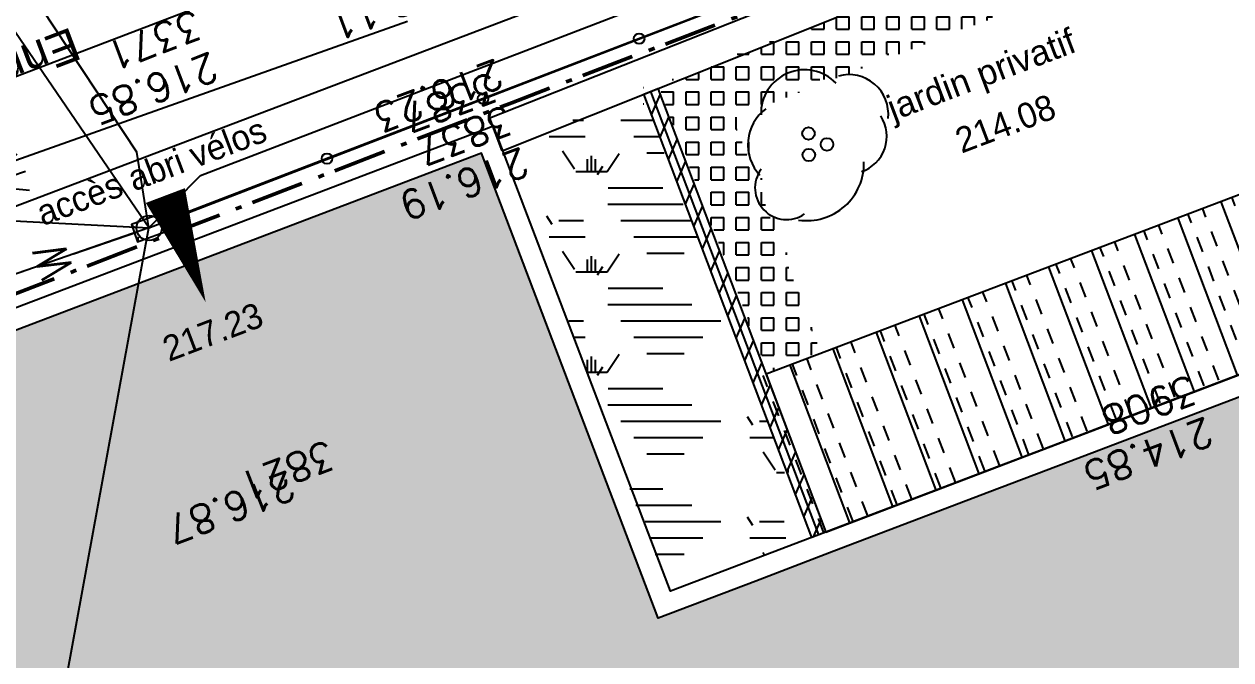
# Model space of a CAD drawing. Header units: centimetres. Extents: x 212517 to 243222, y -357108 to -330212.
# Drawn here: x 219098 to 220542, y -347175 to -346415 of the extents above; entities that cross this region are included whole.
import ezdxf
from ezdxf.enums import TextEntityAlignment as Align
from ezdxf.lldxf.tags import DXFTag

# ---------------------------------------------------------------- set-up
doc = ezdxf.new("R2010")
doc.units = ezdxf.units.CM
doc.linetypes.add('Style de ligne -15', pattern=[2.0832800000000002, 1.25, -0.41656, 0.1388600000000001, -0.2778600000000001])
doc.layers.get('0').update_dxf_attribs({"color": 252})
for name, color, linetype in [('0-EDL-Limite de propriété', 252, 'Continuous'), ('AEP_SSL', 252, 'Continuous'), ('CAB_SSL', 252, 'Continuous'), ('EDF_SSL', 252, 'Texte-Electricite'), ('Fond topo - CLO_LEG', 252, 'Continuous'), ('Fond topo - CLO_MUR', 252, 'Continuous'), ('Fond topo - EDF', 252, 'Continuous'), ('Fond topo - VOI_TXT', 252, 'Continuous'), ('Fond topo - Z_500', 252, 'Continuous'), ('GAZ_SSL', 252, 'Texte-GAZ'), ('prlm-VRD', 2, 'Continuous'), ('SA - arbuste', 252, 'Continuous'), ('SA - bât A-B', 252, 'Continuous'), ('SA - CAB-réso', 252, 'Continuous'), ('SA - clôture', 252, 'DIVISE2'), ('SA - couvre sol', 252, 'Continuous'), ('SA - haie séparative', 252, 'Continuous'), ('SA - limite revêtement', 252, 'Continuous'), ('SA - muret béton', 252, 'Continuous'), ('SA - platelage bois', 252, 'Continuous'), ('SA - pouzzolane', 252, 'Continuous')]:
    doc.layers.add(name, color=color, linetype=linetype)
for name, color, linetype, plot in [('Fond topo - N', 252, 'Continuous', False), ('Fond topo - NCACHE', 252, 'Continuous', False), ('Fond topo - ZCACHE', 252, 'Continuous', False)]:
    doc.layers.add(name, color=color, linetype=linetype, plot=plot)
doc.layers.add('Fond topo - P', color=252, linetype='Continuous', lineweight=50)
doc.styles.add('2000_ARIAL', font='arial.ttf', dxfattribs={"height": 0.400000006})
doc.styles.add('Arial', font='arial.ttf')
doc.styles.add('Lignes', font='arial.ttf', dxfattribs={"height": 0.35})
doc.styles.add('SIMPLEX', font='simplex_.ttf', dxfattribs={"height": 1.25})
tags = doc.linetypes.add('DIVISE2', pattern=[15.874999761581421, 6.349999904632568, -3.174999952316284, 0, -3.174999952316284, 0, -3.174999952316284]).pattern_tags.tags
tags[14:15] = [DXFTag(74, 4), DXFTag(75, 0), DXFTag(340, '0'), DXFTag(46, 0.0), DXFTag(50, 0.0), DXFTag(44, 0.0), DXFTag(45, 0.0)]
tags[12:13] = [DXFTag(74, 4), DXFTag(75, 0), DXFTag(340, '0'), DXFTag(46, 0.0), DXFTag(50, 0.0), DXFTag(44, 0.0), DXFTag(45, 0.0)]
tags[10:11] = [DXFTag(74, 4), DXFTag(75, 0), DXFTag(340, '0'), DXFTag(46, 0.0), DXFTag(50, 0.0), DXFTag(44, 0.0), DXFTag(45, 0.0)]
tags[8:9] = [DXFTag(74, 4), DXFTag(75, 0), DXFTag(340, '0'), DXFTag(46, 0.0), DXFTag(50, 0.0), DXFTag(44, 0.0), DXFTag(45, 0.0)]
tags[6:7] = [DXFTag(74, 4), DXFTag(75, 0), DXFTag(340, '0'), DXFTag(46, 0.0), DXFTag(50, 0.0), DXFTag(44, 0.0), DXFTag(45, 0.0)]
tags[4:5] = [DXFTag(74, 4), DXFTag(75, 0), DXFTag(340, '0'), DXFTag(46, 0.0), DXFTag(50, 0.0), DXFTag(44, 0.0), DXFTag(45, 0.0)]
tags = doc.linetypes.add('L8', pattern=[0.22500000894069674, 0.1500000059604645, -0.07500000298023224]).pattern_tags.tags
tags[6:7] = [DXFTag(74, 4), DXFTag(75, 0), DXFTag(340, '0'), DXFTag(46, 0.0), DXFTag(50, 0.0), DXFTag(44, 0.0), DXFTag(45, 0.0)]
tags[4:5] = [DXFTag(74, 4), DXFTag(75, 0), DXFTag(340, '0'), DXFTag(46, 0.0), DXFTag(50, 0.0), DXFTag(44, 0.0), DXFTag(45, 0.0)]
tags = doc.linetypes.add('Texte-BT', pattern='A,5,-0.25,["BT",Lignes,S=1,R=0,X=0,Y=-0.18],-1.25', length=6.5).pattern_tags.tags
tags[15:16] = [DXFTag(74, 4), DXFTag(75, 0), DXFTag(340, '0'), DXFTag(46, 0.0), DXFTag(50, 0.0), DXFTag(44, 0.0), DXFTag(45, 0.0)]
tags[4:5] = [DXFTag(74, 4), DXFTag(75, 0), DXFTag(340, '0'), DXFTag(46, 0.0), DXFTag(50, 0.0), DXFTag(44, 0.0), DXFTag(45, 0.0)]
tags = doc.linetypes.add('Texte-Electricite', pattern='A,5,-0.25,["ELEC",Lignes,S=1,R=0,X=0,Y=-0.18],-1.25', length=6.5).pattern_tags.tags
tags[15:16] = [DXFTag(74, 4), DXFTag(75, 0), DXFTag(340, '0'), DXFTag(46, 0.0), DXFTag(50, 0.0), DXFTag(44, 0.0), DXFTag(45, 0.0)]
tags[4:5] = [DXFTag(74, 4), DXFTag(75, 0), DXFTag(340, '0'), DXFTag(46, 0.0), DXFTag(50, 0.0), DXFTag(44, 0.0), DXFTag(45, 0.0)]
tags = doc.linetypes.add('Texte-GAZ', pattern='A,5,-0.25,["GAZ",Lignes,S=1,R=0,X=0,Y=-0.18],-1.25', length=6.5).pattern_tags.tags
tags[15:16] = [DXFTag(74, 4), DXFTag(75, 0), DXFTag(340, '0'), DXFTag(46, 0.0), DXFTag(50, 0.0), DXFTag(44, 0.0), DXFTag(45, 0.0)]
tags[4:5] = [DXFTag(74, 4), DXFTag(75, 0), DXFTag(340, '0'), DXFTag(46, 0.0), DXFTag(50, 0.0), DXFTag(44, 0.0), DXFTag(45, 0.0)]
tags = doc.linetypes.add('Texte-HT', pattern='A,5,-0.25,["HT",Lignes,S=1,R=0,X=0,Y=-0.18],-1.25', length=6.5).pattern_tags.tags
tags[15:16] = [DXFTag(74, 4), DXFTag(75, 0), DXFTag(340, '0'), DXFTag(46, 0.0), DXFTag(50, 0.0), DXFTag(44, 0.0), DXFTag(45, 0.0)]
tags[4:5] = [DXFTag(74, 4), DXFTag(75, 0), DXFTag(340, '0'), DXFTag(46, 0.0), DXFTag(50, 0.0), DXFTag(44, 0.0), DXFTag(45, 0.0)]

# ---------------------------------------------------------------- blocks, each defined once
blk = doc.blocks.new('Groupe-93-1')
at = {"linetype": 'Style de ligne -15', "lineweight": 50, "ltscale": 50.8, "flags": 128}
blk.add_lwpolyline([(4010.377704961063, -47960.29143869193), (3755.414382130862, -44721.11884032996), (3755.414382130862, -44721.11884032996), (3756.773282105685, -44329.8018404177), (3880.931782061816, -43949.69744035514), (4137.430382163288, -43638.17594043525), (4471.636282140971, -43429.8099404505), (5106.567282135249, -43185.50304033072), (8279.371082122088, -41974.78904029639), (10046.22478211618, -41302.20724031241), (11818.78798213697, -40629.65554029257), (12515.6316242764, -40375.71221544059), (12470.15578206277, -38996.33853999885), (12380.37218211389, -38397.83494045051), (12782.36019976831, -38155.13044368537), (12782.36019976831, -38155.13044368537), (13203.15428753591, -37842.1723362139), (13013.29358206487, -37595.42764035972), (14081.43508215642, -36782.12464029105), (14501.13751466966, -36460.24630443366), (14495.16808214879, -36452.5175403765), (14834.32158213353, -36191.17934028419), (14839.99478233552, -36198.52456561835), (16130.40128212667, -35209.80024024756), (16136.50761571622, -35217.71937476905), (16472.44228208757, -34959.21094037803), (16671.78109403348, -34801.06746370108), (17355.87005024648, -34273.57605973991), (18231.377594311, -34360.18562337668), (19438.43093314862, -35798.34990131171), (19890.16948211885, -36316.51764032157), (20056.14294272161, -36374.42675067695), (20713.36528325772, -37417.69704200538), (20981.1790333817, -37823.86228057654), (21144.10848065114, -38091.41473781379), (21380.93455877995, -38501.10641652854), (21515.93978133893, -38776.86723872931), (21676.35969768262, -39172.45101110252), (21888.30210343099, -39776.94537421973), (22130.35028215146, -40561.43324023993), (22375.4996798346, -41423.39243203909), (22608.21988213754, -42207.67824041159)], dxfattribs=at)
blk = doc.blocks.new('CLOLEG')
at = {"ltscale": 2}
blk.add_circle((0, 0), 0.0625, dxfattribs=at)
blk = doc.blocks.new('EDF11')
at = {"ltscale": 2}
for p, q in [((-0.5, 0.5), (-0.426635, 0.255449)), ((0.4266350000000001, 0.255449), (0.5, 0.5))]:
    blk.add_line(p, q, dxfattribs=at)
at = {"ltscale": 2, "flags": 128}
blk.add_lwpolyline([(-0.5, -0.5), (0.5, -0.5), (0.5, 0.5), (-0.5, 0.5)], close=True, dxfattribs=at)
for points in [[(-0.426635, -0.255449), (-0.5, -0.5)], [(0.5, -0.5), (0.4266350000000001, -0.255449)]]:
    blk.add_lwpolyline(points, dxfattribs=at)
blk = doc.blocks.new('EDF02')
at = {"ltscale": 2}
for p, q in [((0.875, 2.75), (0.875, 2.95)), ((-0.875, 2.25), (0.875, 2.75)), ((0, 1.535431), (0, 2.5)), ((-0.875, 2.25), (-0.875, 2.05)), ((0.978086, 1.392164), (0.895804, 1.204402)), ((1.125, 1.349688), (1.125, 1.178214)), ((1.271914, 1.392164), (1.354196, 1.204402)), ((0, 0.15), (0, 0.9586370000000001))]:
    blk.add_line(p, q, dxfattribs=at)
for centre, radius in [((1.125, 1.625), 0.2), ((0, 0), 0.15)]:
    blk.add_circle(centre, radius, dxfattribs=at)
blk.add_arc((0.557686, 1.79611), 0.574625, 2.870977029506814, 166.0535219962534, dxfattribs=at)
at = {"style": 'SIMPLEX'}
blk.add_text('W', height=0.4, dxfattribs=at).set_placement((0, 1.217323), align=Align.MIDDLE_CENTER)
blk = doc.blocks.new('PTOPO')
at = {"layer": 'Fond topo - NCACHE', "style": 'SIMPLEX'}
blk.add_attdef('MAT', text='', height=0.34, dxfattribs=at).set_placement((0.09999999986030161, -0.09999999962747097), align=Align.TOP_LEFT)
at = {"layer": 'Fond topo - ZCACHE', "style": 'SIMPLEX'}
blk.add_attdef('ALT', (0.09999999986030161, 0.09999999962747097), '', height=0.34, dxfattribs=at)
blk = doc.blocks.new('A$C1F970F0F')
at = {"layer": 'SA - bât A-B'}
h = blk.add_hatch(dxfattribs=at)
h.set_pattern_fill('_USER', color=256, scale=25, angle=-143.4936667190104, style=0, pattern_type=0)
h.set_pattern_definition([(216.5063332809896, (-277130161.1279894, -473864756.7787022), (14.87279096815364, -20.09477765036497), [])])
h.paths.add_polyline_path([(-8108.568252776558, 5137.591420702947), (-8090.75744454912, 5141.074128722927), (-7992.127301116378, 4582.528256627339), (-8009.852544643516, 4579.395247864797)])
at = {"layer": 'SA - couvre sol'}
h = blk.add_hatch(dxfattribs=at)
h.set_pattern_fill('PELOUSE6', color=256, scale=20.0000003, angle=-10.72360141139323, style=0, pattern_type=2)
h.set_pattern_definition([(349.2763985886067, (-277130161.1279894, -473864756.7787022), (22.32856350872324, 117.9043497231417), [37.5000005625, -202.5000030375]), (79.27639858860677, (-277130147.3110734, -473864759.3953308), (-235.8086994462835, 44.65712701744649), [15.000000225, -105.000001575]), (79.27639858860677, (-277130138.0997961, -473864761.1397498), (-235.8086994462835, 44.65712701744649), [15.000000225, -105.000001575]), (79.27639858860677, (-277130142.7054347, -473864760.2675403), (-235.8086994462835, 44.65712701744649), [18.75000028125, -101.25000151875]), (112.9664661186067, (-277130151.916716, -473864758.5231205), (-191.1515722884832, 280.4658259369293), [12.00000018, -420.7461593111922]), (45.58633105860677, (-277130133.4941673, -473864762.0119574), (22.32856353476547, 117.9043498154048), [12.00000018, -420.7461593111923]), (45.58633105860677, (-277130124.2828801, -473864763.7563783), (22.32856353476547, 117.9043498154048), [26.00000039, -406.6661590999923]), (112.9664661186067, (-277130161.1279894, -473864756.7787022), (-191.1515722884832, 280.4658259369293), [26.00000039, -406.6661590999922]), (349.2763985886067, (-277130073.3609553, -473864750.4999832), (22.32856350872324, 117.9043497231417), [44.42455106636825, -195.5754525336318]), (349.2763985886067, (-277130085.1249766, -473864728.4255323), (22.32856350872324, 117.9043497231417), [82.81008944215131, -56.09585564143782, 43.07431864611476, -58.01973967029608]), (349.2763985886067, (-277130096.7337571, -473864706.3804808), (22.32856350872324, 117.9043497231417), [119.4799495921992, -46.28746189431191, 29.47870124218051, -44.75389087130835]), (349.2763985886067, (-277130108.4191755, -473864684.3209158), (22.32856350872324, 117.9043497231417), [100.4611429069171, -139.5388606930829]), (349.2763985886067, (-277130104.5097786, -473864665.2146754), (22.32856350872324, 117.9043497231417), [65.56973938354608, -174.4302642164539])])
h.paths.add_polyline_path([(-8187.889763293932, 4547.641702687437), (-8286.812640686418, 5102.737686282786), (-8108.568252776558, 5137.591420702947), (-8009.852544643516, 4579.395247864797)])
at = {"layer": 'SA - haie séparative'}
h = blk.add_hatch(dxfattribs=at)
h.set_pattern_fill('PAVES_EVERGREEN1', color=256, scale=30.0000012, angle=-10.72360141139323, style=0, pattern_type=2)
h.set_pattern_definition([(349.2763985886067, (-277130152.3634321, -473864750.8052154), (32.26715867605478, 9.155903067109474), [15.0000006, -15.0000006]), (79.27639858860677, (-277130152.3634321, -473864750.8052154), (-9.155903067109474, 32.26715867605478), [15.0000006, -15.0000006])])
h.paths.add_polyline_path([(-7308.432468320098, 4908.413128929415), (-7239.501119330411, 4920.597919561831), (-7304.706257678692, 5289.30579154568), (-8090.75744454912, 5141.074128722927), (-8027.172476047122, 4781.363584606107), (-7958.251762411837, 4793.546495188083), (-8011.203464050635, 5093.413790771828), (-7361.587045478072, 5208.125515903556)])
at = {"layer": 'SA - platelage bois'}
h = blk.add_hatch(dxfattribs=at)
h.set_pattern_fill('PASSERELLE', color=256, scale=150, angle=-79.57359988551433, style=0, pattern_type=2)
h.set_pattern_definition([(280.4264001144857, (-277130161.1279894, -473864756.7787022), (55.32121061969438, 10.17969329456503), []), (280.4264001144857, (-277130142.6875859, -473864753.3854711), (55.32121061969438, 10.17969329456503), [18.75, -18.75]), (280.4264001144857, (-277130124.2471823, -473864749.99224), (55.32121061969438, 10.17969329456503), [18.75, -18.75])])
h.paths.add_polyline_path([(-8027.236400267568, 4781.352284867793), (-7992.127311423207, 4582.528254882515), (-7204.535837173673, 4722.883827811164), (-7239.501119330411, 4920.597919561831)])
at = {"layer": 'SA - pouzzolane'}
h = blk.add_hatch(dxfattribs=at)
h.set_pattern_fill('GRANULATS3', color=256, scale=99.99999999999999, angle=-10.72360141139323, style=0, pattern_type=2)
h.set_pattern_definition([(349.2763985886067, (1566334396.510018, -579968905.3710737), (116.8607592736427, 79.6464873173181), [4.999999999999999, -4.999999999999999, 9.999999999999998, -79.99999999999999]), (349.2763985886067, (1566334358.138925, -579968893.0155385), (116.8607592736427, 79.6464873173181), [25, -74.99999999999999]), (349.2763985886067, (1566334354.156601, -579968887.1725004), (116.8607592736427, 79.6464873173181), [25, -74.99999999999999]), (349.2763985886067, (1566334403.022516, -579968870.9823055), (116.8607592736427, 79.6464873173181), [4.999999999999999, -94.99999999999999]), (349.2763985886067, (1566334355.756418, -579968851.8533757), (116.8607592736427, 79.6464873173181), [15, -84.99999999999999]), (349.2763985886067, (1566334356.686774, -579968846.9406939), (116.8607592736427, 79.6464873173181), [15, -84.99999999999999]), (349.2763985886067, (1566334416.569305, -579968853.1922948), (116.8607592736427, 79.6464873173181), [30, -69.99999999999999]), (349.2763985886067, (1566334412.58698, -579968847.3492565), (116.8607592736427, 79.6464873173181), [30, -69.99999999999999]), (349.2763985886067, (1566334389.884288, -579968832.8721105), (116.8607592736427, 79.6464873173181), [9.999999999999998, -89.99999999999999]), (349.2763985886067, (1566334395.727326, -579968828.8897862), (116.8607592736427, 79.6464873173181), [4.999999999999999, -94.99999999999999]), (349.2763985886067, (1566334353.373909, -579968810.6912124), (116.8607592736427, 79.6464873173181), [4.999999999999999, -4.999999999999999, 4.999999999999999, -84.99999999999999]), (79.27639858860677, (1566334349.652482, -579968830.3419373), (-79.64648731731808, 116.8607592736427), [15, -84.99999999999999]), (79.27639858860677, (1566334348.052666, -579968865.6610618), (-79.64648731731808, 116.8607592736427), [4.999999999999999, -9.999999999999998, 4.999999999999999, -9.999999999999998, 20, -49.99999999999999]), (79.27639858860677, (1566334369.04231, -579968808.569602), (-79.64648731731808, 116.8607592736427), [4.999999999999999, -94.99999999999999]), (79.27639858860677, (1566334375.407142, -579968855.5748026), (-79.64648731731808, 116.8607592736427), [4.999999999999999, -94.99999999999999]), (79.27639858860677, (1566334384.971607, -579968831.9417535), (-79.64648731731808, 116.8607592736427), [4.999999999999999, -94.99999999999999]), (79.27639858860677, (1566334384.563045, -579968887.8419601), (-79.64648731731808, 116.8607592736427), [9.999999999999998, -89.99999999999999]), (79.27639858860677, (1566334388.545369, -579968893.6849979), (-79.64648731731808, 116.8607592736427), [15, -84.99999999999999]), (79.27639858860677, (1566334404.622332, -579968835.6631806), (-79.64648731731808, 116.8607592736427), [9.999999999999998, -4.999999999999999, 9.999999999999998, -74.99999999999999]), (79.27639858860677, (1566334403.952872, -579968866.0696244), (-79.64648731731808, 116.8607592736427), [20, -79.99999999999999]), (79.27639858860677, (1566334408.865554, -579968866.9999814), (-79.64648731731808, 116.8607592736427), [9.999999999999998, -89.99999999999999]), (79.27639858860677, (1566334412.178418, -579968903.2494636), (-79.64648731731808, 116.8607592736427), [20, -79.99999999999999]), (79.27639858860677, (1566334417.091099, -579968904.1798201), (-79.64648731731808, 116.8607592736427), [15, -84.99999999999999]), (34.27639858860676, (1566334378.720007, -579968891.8242844), (18.60713597325343, 98.25362326955934), [7.071066999999998, -134.35028923]), (34.27639858860676, (1566334398.109834, -579968870.0519489), (18.60713597325343, 98.25362326955934), [7.071066999999998, -134.35028923]), (34.27639858860676, (1566334410.726267, -579968857.1746192), (18.60713597325343, 98.25362326955934), [7.071066999999998, -134.35028923]), (34.27639858860676, (1566334343.809444, -579968834.3242615), (18.60713597325343, 98.25362326955934), [7.071066999999998, -134.35028923]), (34.27639858860676, (1566334357.356233, -579968816.5342503), (18.60713597325343, 98.25362326955934), [7.071066999999998, -134.35028923]), (34.27639858860676, (1566334391.336439, -579968878.9469545), (18.60713597325343, 98.25362326955934), [14.1421, -127.2792562]), (34.27639858860676, (1566334413.25644, -579968816.942813), (18.60713597325343, 98.25362326955934), [14.1421, -127.2792562]), (124.2763985886068, (1566334390.66698, -579968909.3533983), (-98.25362326955934, 18.60713597325343), [14.1421, -127.2792562]), (124.2763985886068, (1566334396.510018, -579968905.3710737), (-98.25362326955934, 18.60713597325343), [14.1421, -127.2792562]), (124.2763985886068, (1566334415.899845, -579968883.5987384), (-98.25362326955934, 18.60713597325343), [14.1421, -127.2792562]), (124.2763985886068, (1566334407.674299, -579968846.4188998), (-98.25362326955934, 18.60713597325343), [14.1421, -127.2792562]), (124.2763985886068, (1566334412.58698, -579968847.3492565), (-98.25362326955934, 18.60713597325343), [14.1421, -127.2792562]), (124.2763985886068, (1566334387.354114, -579968873.1039164), (-98.25362326955934, 18.60713597325343), [21.21319999999999, -120.2081562]), (124.2763985886068, (1566334420.812526, -579968884.529095), (-98.25362326955934, 18.60713597325343), [21.21319999999999, -120.2081562]), (124.2763985886068, (1566334386.423759, -579968878.0165975), (-98.25362326955934, 18.60713597325343), [28.28426999999999, -113.1370862]), (124.2763985886068, (1566334353.373909, -579968810.6912124), (-98.25362326955934, 18.60713597325343), [28.28426999999999, -113.1370862]), (124.2763985886068, (1566334352.443552, -579968815.6038935), (-98.25362326955934, 18.60713597325343), [28.28426999999999, -113.1370862]), (124.2763985886068, (1566334347.122309, -579968870.573743), (-98.25362326955934, 18.60713597325343), [7.071066999999998, -134.35028923]), (124.2763985886068, (1566334351.774093, -579968846.0103371), (-98.25362326955934, 18.60713597325343), [7.071066999999998, -134.35028923]), (15.84144978860676, (1566334401.422699, -579968906.3014305), (98.25362322038048, -18.60713601425497), [11.180339, -212.426458]), (15.84144978860676, (1566334387.354114, -579968873.1039164), (98.25362322038048, -18.60713601425497), [11.180339, -212.426458]), (15.84144978860676, (1566334419.882169, -579968889.4417765), (98.25362322038048, -18.60713601425497), [22.36068, -201.2461177]), (15.84144978860676, (1566334420.812526, -579968884.529095), (98.25362322038048, -18.60713601425497), [22.36068, -201.2461177]), (52.71134740860677, (1566334400.640008, -579968829.8201425), (18.60713586383586, 98.25362338541537), [11.17999999999999, -111.7999999999999, 22.35999999999999, -78.26679773999996]), (52.71134740860677, (1566334344.070342, -579968859.8180242), (18.60713586383586, 98.25362338541537), [11.18033899999999, -212.4264579999999]), (52.71134740860677, (1566334351.365531, -579968901.9105439), (18.60713586383586, 98.25362338541537), [11.18033899999999, -212.4264579999999]), (52.71134740860677, (1566334348.983023, -579968860.7483809), (18.60713586383586, 98.25362338541537), [11.18033899999999, -212.4264579999999]), (52.71134740860677, (1566334406.483046, -579968825.8378183), (18.60713586383586, 98.25362338541537), [11.18033899999999, -212.4264579999999]), (52.71134740860677, (1566334400.640008, -579968829.8201425), (18.60713586383586, 98.25362338541537), [11.18033899999999, -212.4264579999999]), (52.71134740860677, (1566334376.337499, -579968850.6621213), (18.60713586383586, 98.25362338541537), [22.36067999999999, -201.2461176999998]), (52.71134740860677, (1566334371.424818, -579968849.7317643), (18.60713586383586, 98.25362338541537), [22.36067999999999, -201.2461176999998]), (105.8414497886067, (1566334356.686774, -579968846.9406939), (18.60713601425497, 98.25362322038048), [11.180339, -212.426458]), (105.8414497886067, (1566334353.226244, -579968892.0851816), (18.60713601425497, 98.25362322038048), [22.36068, -201.2461177]), (105.8414497886067, (1566334354.156601, -579968887.1725004), (18.60713601425497, 98.25362322038048), [22.36068, -201.2461177]), (142.7113474086068, (1566334385.901964, -579968827.0290724), (-98.25362338541537, 18.60713586383589), [22.36067999999999, -201.2461177]), (142.7113474086068, (1566334395.727326, -579968828.8897862), (-98.25362338541537, 18.60713586383589), [33.54101959999998, -190.0657781])])
h.paths.add_polyline_path([(-8227.01561759797, 3737.921970028881), (-8608.629176422162, 3676.350672093718), (-8710.906338723305, 4250.268894913754), (-8338.769361387542, 4316.586904186884)], flags=16)
edge = h.paths.add_edge_path()
edge.add_line((-8077.550420688362, 2206.704044172183), (-8618.496143292887, 2110.303717207159))
edge.add_line((-8618.496143292887, 2110.303717207159), (-8665.0497846271, 2365.526736932683))
edge.add_line((-8665.049784627097, 2365.526736932683), (-9372.508085088, 2239.919204763752))
edge.add_line((-9372.508085088002, 2239.919204763752), (-9326.911429360862, 1984.058062024129))
edge.add_line((-9326.911429360862, 1984.058062024129), (-10066.37407550757, 1852.27946008155))
edge.add_line((-10066.37407550757, 1852.27946008155), (-9954.496884283193, 2817.428171378946))
edge.add_line((-9954.496884283193, 2817.428171378946), (-9588.872092792588, 2884.043586671438))
edge.add_line((-9588.872092792586, 2884.043586671438), (-9706.071961552761, 3541.699107062782))
edge.add_line((-9706.071961552761, 3541.699107062782), (-9868.676745587163, 3512.704087239571))
edge.add_line((-9868.676745587163, 3512.704087239571), (-9836.516297918568, 3771.491983810542))
edge.add_line((-9836.516297918568, 3771.491983810542), (-9444.63026670932, 3841.335956347627))
edge.add_line((-9444.630266709319, 3841.335956347628), (-9570.456778183388, 4547.816036243914))
edge.add_arc((-8644.745261165266, 3881.822133039172), 1140.390148960382, 123.19444017101321, 144.2672491886968, ccw=False)
edge.add_arc((-8627.918880026316, 3890.71939353054), 1142.314128409439, 104.11344255979509, 124.1450562793064, ccw=False)
edge.add_line((-8906.463673960438, 4998.552578488322), (-8312.503018193787, 5104.401474696298))
edge.add_line((-8312.503018193787, 5104.401474696298), (-8208.115884912808, 4518.643357879995))
edge.add_line((-8208.115884912806, 4518.643357879995), (-7224.761958924259, 4693.885482933878))
edge.add_line((-7224.761958924259, 4693.885482933878), (-6988.438265731197, 3367.77835702927))
edge.add_line((-6988.438265731197, 3367.778357029269), (-8244.044860961932, 3140.971199241873))
edge.add_line((-8244.04486096193, 3140.971199241873), (-8077.550420688361, 2206.704044172182))
h.paths.add_polyline_path([(-8361.968048038472, 4332.76779950922), (-8388.284717683899, 4480.441198992844), (-8535.958117048807, 4454.124529348632), (-8512.475619722924, 4310.52157949489)], flags=16)
at = {"layer": 'AEP_SSL', "elevation": 9.999999999999998e-08, "flags": 128}
blk.add_lwpolyline([(-10084.93277844263, 5093.930148438846), (-9750.791620834418, 5135.5756579271), (-3128.109925920724, 6321.886190847606), (-538.2744943762264, 6794.667455972196), (-236.899884080834, 9072.411970745992), (154.0690051004237, 9291.318023383576), (2068.234834202161, 10286.47979625637), (4929.096988442494, 11795.62350952535), (5831.943443331371, 12343.47571871864), (5644.547691266249, 12887.93525940639), (4850.760829103805, 13701.34358382695)], dxfattribs=at)
at = {"layer": 'CAB_SSL', "elevation": 9.999999999999998e-08, "flags": 128}
for points in [[(-10812.15457855182, 5600.426800125627), (-8720.280241838846, 5090.654580446419), (-5742.369525281366, 5634.629537405877), (-2733.176347276875, 6173.938624268192), (-522.7757441125186, 8575.296708000737)], [(-8719.72744697074, 5090.409468488835), (-9832.454449474368, 7634.147950948043)]]:
    blk.add_lwpolyline(points, dxfattribs=at)
at = {"layer": 'EDF_SSL', "linetype": 'Texte-BT', "elevation": 9.999999999999998e-08, "flags": 128}
for points in [[(-10355.65903211059, 43.80952892260893), (-10201.4030772041, 1251.685514822027), (-8720.280241838846, 5090.654580446419), (-8647.88838211094, 5140.669551381001), (-5813.541010319846, 5655.541528388557), (-5754.775129047494, 5632.363405789478), (-5714.151306698284, 5669.525972244278), (-2796.400100172239, 6190.043639552574), (-2733.176347276875, 6173.938624268192), (-2724.610103663505, 6234.621653891018), (-576.9868819294611, 8573.42365167172), (-522.7757441125186, 8575.296708000737), (1439.543237064798, 9649.961943709872), (1486.297190266059, 9780.607536286585), (3247.574149104787, 10693.56387743918), (3311.706751861017, 10686.95005152967), (3338.557006230488, 10734.01793882097), (5093.795445683761, 11622.80777854973), (5197.512327865115, 11601.77622754824)], [(-8720.280241838846, 5090.654580446419), (-8717.309324126032, 5182.343893124489), (-9791.058396326018, 7740.996560202369)]]:
    blk.add_lwpolyline(points, dxfattribs=at)
at = {"layer": 'EDF_SSL', "linetype": 'Texte-HT', "elevation": 9.999999999999998e-08, "flags": 128}
blk.add_lwpolyline([(-10690.01391815986, 524.2913369805449), (-10304.48232147377, 3793.654933950758), (-10238.92568855808, 4986.489752335086), (-8369.911624552822, 5276.099588330418)], dxfattribs=at)
at = {"layer": 'Fond topo - CLO_LEG', "ltscale": 2, "flags": 128}
blk.add_lwpolyline([(-5795.922477866984, 5622.424166279352), (-8692.061692426221, 5096.641420825186)], dxfattribs=at)
at = {"layer": 'Fond topo - CLO_MUR', "ltscale": 2, "flags": 128}
for points in [[(-8287.804432590101, 5102.5437522476), (-7605.580502524027, 5235.945156469854), (-7039.43552686364, 5336.352074012237), (-6395.723901147811, 5453.96015665399), (-5999.626927920504, 5521.547280024518), (-5163.393101620775, 5668.773234621937), (-3462.542645871017, 5974.273767689828), (-2916.536404471398, 6073.123024295499)], [(-3061.641378804426, 6087.328892188127), (-4159.975300858594, 5888.705770611459), (-4922.787367467585, 5755.253774575041), (-5452.543621078548, 5661.757849989244), (-6482.162746370075, 5480.989585806478), (-7372.575279741799, 5320.31426016191), (-8294.997535587892, 5143.806105512086)]]:
    blk.add_lwpolyline(points, dxfattribs=at)
at = {"layer": 'Fond topo - CLO_MUR', "linetype": 'L8', "ltscale": 2, "flags": 128}
blk.add_lwpolyline([(-8287.80443262476, 5102.543752064587), (-8294.997535587892, 5143.806105512086)], dxfattribs=at)
at = {"layer": 'GAZ_SSL', "linetype": 'Texte-GAZ', "elevation": 9.999999999999998e-08, "flags": 128}
blk.add_lwpolyline([(-10544.31541955609, 4849.463266287231), (-2844.361894995576, 6215.21841119217), (-619.059840477988, 6565.404650589751), (-558.7307695276991, 6580.824982418972), (-429.4804532838041, 7139.21704900553), (-208.0795472043819, 8868.909145672174), (360.6838398219811, 9157.908141542406), (425.0188701159018, 9327.634198507636), (4535.248673246207, 11485.07622468802), (4713.322312771974, 11477.46920417039), (5559.734467376861, 11914.17321717021), (6091.203610633145, 12178.61605624058), (6292.964946063797, 12126.43026770143), (6627.254129528154, 11179.86214373141), (7472.768662736402, 9124.4680223983), (7947.08689338462, 9062.48922912452), (8070.821797205262, 8793.497098507169), (8796.806101210752, 9110.108422938276), (9553.586430744355, 9252.290517349746)], dxfattribs=at)
at = {"layer": 'SA - arbuste'}
for centre in [(-7923.754516729033, 5054.736109645598), (-7904.461539771921, 5037.761617697127), (-7928.097776667179, 5029.376339849427)]:
    blk.add_circle(centre, 7.5, dxfattribs=at)
at = {"layer": 'SA - arbuste', "ltscale": 0.800000011920929}
for centre, radius, start, end in [((-7923.894388619264, 5079.230517669044), 52.09335999999999, 32.9049446683259, 171.1222226947237), ((-7871.886851900209, 5068.515968147367), 47.1596, 342.9842594908044, 94.63470461757107), ((-7944.390679665398, 5044.922666007194), 53.97568, 116.3248625983236, 211.8320555073776), ((-7876.053332250445, 5042.26218084111), 44.59584, 277.8831336434853, 22.28760147896251), ((-7961.494787206049, 4995.689697537439), 37.90984, 133.2696686351559, 293.7521365895177), ((-7932.45577958741, 5019.926190343833), 68.40896, 251.0377365793105, 350.7437823991756)]:
    blk.add_arc(centre, radius, start, end, dxfattribs=at)
at = {"layer": 'SA - bât A-B', "elevation": 9.999999999999998e-08, "flags": 128}
blk.add_lwpolyline([(-8693.499108168544, 5124.95202304872, 49.99999999999999, 0, 0), (-8669.859978233104, 4990.658456094185, 0, 0, 0)], format="xyseb", dxfattribs=at)
at = {"layer": 'SA - bât A-B', "ltscale": 2.539999961853027, "elevation": 9.999999999999998e-08, "flags": 128}
for points in [[(-6963.82603248095, 3372.164468569135), (-7204.535837305385, 4722.88382774132), (-7302.871229832075, 4705.359615279138), (-7401.206622467602, 4687.835402742779), (-7499.542014994292, 4670.311190280598), (-7597.877407652694, 4652.786977748571), (-7696.212800385272, 4635.262765325379), (-7794.548192797582, 4617.738552841536), (-7892.883585473313, 4600.214340218005), (-7991.21897810884, 4582.690127681645), (-8089.554370749912, 4565.165915241125), (-8187.889763293932, 4547.641702687437), (-8292.276896557583, 5133.399819595246), (-8910.849785591809, 5023.164811755899)], [(-6988.438265731197, 3367.778357029269), (-7224.761958924259, 4693.885482933878), (-7298.485118200704, 4680.747382011562), (-7396.820510859106, 4663.223169479535), (-7495.155903477303, 4645.698957034683), (-7593.491296003993, 4628.1747445725), (-7691.826688753901, 4610.650532057804), (-7790.162081280592, 4593.126319595622), (-7888.497473956322, 4575.60210697209), (-7986.832866500343, 4558.077894418402), (-8085.168259118539, 4540.55368197355), (-8208.115884912806, 4518.643357879995), (-8312.503018193787, 5104.401474696298), (-8906.463673960438, 4998.552578488322)]]:
    blk.add_lwpolyline(points, dxfattribs=at)
at = {"layer": 'SA - CAB-réso', "elevation": 9.999999999999998e-08, "flags": 128}
blk.add_lwpolyline([(-8720.280241838846, 5090.654580446419), (-8967.107928525764, 5054.313798785892, 0.3269754714030297), (-9917.934155812582, 3919.637557831694, 0.4844824129915977), (-9810.964974430823, 3830.921426024067), (-9261.539274274834, 3927.025863833313)], format="xyb", dxfattribs=at)
at = {"layer": 'SA - clôture', "ltscale": 0.1000000014901161, "elevation": 9.999999999999998e-08, "flags": 128}
blk.add_lwpolyline([(-8000.987712741248, 4580.949255097968), (-8099.734088469995, 5139.318844571252)], dxfattribs=at)
at = {"layer": 'SA - limite revêtement', "elevation": 9.999999999999998e-08, "flags": 128}
blk.add_lwpolyline([(-7239.501119330411, 4920.597919561831), (-8027.236400267568, 4781.352284867793)], dxfattribs=at)
at = {"layer": 'SA - muret béton', "ltscale": 2.539999961853027, "elevation": 9.999999999999998e-08, "flags": 128}
blk.add_lwpolyline([(-8108.568252776558, 5137.591420702947), (-8090.75744454912, 5141.074128722927), (-7992.127301116378, 4582.528256627339), (-8009.852544643516, 4579.395247864797)], close=True, dxfattribs=at)
at = {"layer": 'SA - platelage bois', "elevation": 9.999999999999998e-08, "flags": 128}
blk.add_lwpolyline([(-8027.236400267568, 4781.352284867793), (-7992.127311423207, 4582.528254882515), (-7204.535837173673, 4722.883827811164), (-7239.501119330411, 4920.597919561831)], close=True, dxfattribs=at)
at = {"layer": 'Fond topo - CLO_LEG', "ltscale": 2}
for p, xscale, yscale, zscale, rotation in [((-8101.711495871504, 5203.817189714433), 100, 100, 100, 190.2897548055982), ((-8298.494894698122, 5168.09193350808), 100, 100, 100, 190.2897548055982), ((-8495.278293564947, 5132.366677214552), 100, 100, 100, 190.2897548055982), ((-8692.061692426221, 5096.641420825186), 99.99999999999999, 99.99999999999999, 99.99999999999999, 189.6859152895402)]:
    blk.add_blockref('CLOLEG', p, dxfattribs=dict(at, xscale=xscale, yscale=yscale, zscale=zscale, rotation=rotation))
at = {"layer": 'Fond topo - EDF', "ltscale": 2}
for name, p, xscale, yscale, zscale, rotation in [('EDF02', (-8719.72744697074, 5090.409468488835), 100, 100, 100, 98.30153312761209), ('EDF11', (-8719.75707531647, 5090.602026216128), 37.2074344209306, 22, 99.99999999999997, 189.0671208104818)]:
    blk.add_blockref(name, p, dxfattribs=dict(at, xscale=xscale, yscale=yscale, zscale=zscale, rotation=rotation))
at = {"layer": 'Fond topo - P', "ltscale": 2}
ref = blk.add_blockref('PTOPO', (-8284.576995525098, 5316.478472224928), dxfattribs=dict(at, xscale=99.99999999999994, yscale=99.99999999999994, zscale=99.99999999999994, rotation=190.0656205306617))
ref.add_attrib('MAT', '3386', dxfattribs={"layer": 'Fond topo - N', "color": 0, "ltscale": 2, "height": 33.99999999999999, "rotation": 190.0656204987762, "style": 'SIMPLEX'}).set_placement((-8296.170837357, 5324.576794975287), align=Align.TOP_LEFT)
ref.add_attrib('ALT', '216.11', (-8304.617664497662, 5329.643623490831), dxfattribs={"layer": 'Fond topo - Z_500', "color": 0, "ltscale": 2, "height": 33.99999999999999, "rotation": 190.0656204987762, "style": 'SIMPLEX'})
ref = blk.add_blockref('PTOPO', (-8599.792802639144, 5295.067591499946), dxfattribs=dict(at, xscale=99.99999999999994, yscale=99.99999999999994, zscale=99.99999999999994, rotation=190.0656205306617))
ref.add_attrib('MAT', '3371', dxfattribs={"layer": 'Fond topo - N', "color": 0, "ltscale": 2, "height": 33.99999999999999, "rotation": 190.0656204987762, "style": 'SIMPLEX'}).set_placement((-8611.386644471044, 5303.165914250305), align=Align.TOP_LEFT)
ref.add_attrib('ALT', '216.85', (-8607.891125385173, 5283.473749690922), dxfattribs={"layer": 'Fond topo - Z_500', "color": 0, "ltscale": 2, "height": 33.99999999999999, "rotation": 190.0656204987762, "style": 'SIMPLEX'})
ref = blk.add_blockref('PTOPO', (-8265.461261322236, 5156.051319125268), dxfattribs=dict(at, xscale=99.99999999999994, yscale=99.99999999999994, zscale=99.99999999999994, rotation=190.0656205306617))
ref.add_attrib('MAT', '3387', dxfattribs={"layer": 'Fond topo - N', "color": 0, "ltscale": 2, "height": 33.99999999999999, "rotation": 190.0656204987762, "style": 'SIMPLEX'}).set_placement((-8277.055103154136, 5164.149641875628), align=Align.TOP_LEFT)
ref.add_attrib('ALT', '216.23', (-8274.101424586424, 5211.858772479161), dxfattribs={"layer": 'Fond topo - Z_500', "color": 0, "ltscale": 2, "height": 33.99999999999999, "rotation": 190.0656204987762, "style": 'SIMPLEX'})
ref = blk.add_blockref('PTOPO', (-8255.663523645586, 5114.005258200735), dxfattribs=dict(at, xscale=99.99999999999999, yscale=99.99999999999999, zscale=99.99999999999999, rotation=190.0656205306616))
ref.add_attrib('MAT', '3837', dxfattribs={"layer": 'Fond topo - N', "color": 0, "ltscale": 2, "height": 33.99999999999999, "rotation": 190.0656204987762, "style": 'SIMPLEX'}).set_placement((-8267.257365477486, 5122.103580951094), align=Align.TOP_LEFT)
ref.add_attrib('ALT', '216.19', (-8263.761846368738, 5102.411416387379), dxfattribs={"layer": 'Fond topo - Z_500', "color": 0, "ltscale": 2, "height": 33.99999999999999, "rotation": 190.0656204987762, "style": 'SIMPLEX'})
ref = blk.add_blockref('PTOPO', (-8539.411057433243, 4759.778616088372), dxfattribs=dict(at, xscale=99.99999999999994, yscale=99.99999999999994, zscale=99.99999999999994, rotation=190.0656205306617))
ref.add_attrib('MAT', '3821', dxfattribs={"layer": 'Fond topo - N', "color": 0, "ltscale": 2, "height": 33.99999999999999, "rotation": 190.0656204987762, "style": 'SIMPLEX'}).set_placement((-8551.004899299804, 4767.876938655719), align=Align.TOP_LEFT)
ref.add_attrib('ALT', '216.87', (-8609.910411114057, 4774.27916858422), dxfattribs={"layer": 'Fond topo - Z_500', "color": 0, "ltscale": 2, "height": 33.99999999999999, "rotation": 190.0656204987762, "style": 'SIMPLEX'})
ref = blk.add_blockref('PTOPO', (-7511.371925198106, 4644.794216027527), dxfattribs=dict(at, xscale=99.99999999999994, yscale=99.99999999999994, zscale=99.99999999999994, rotation=190.0656205306617))
ref.add_attrib('MAT', '3908', dxfattribs={"layer": 'Fond topo - N', "color": 0, "ltscale": 2, "height": 33.99999999999999, "rotation": 190.0656204987762, "style": 'SIMPLEX'}).set_placement((-7522.965767030006, 4652.892538777885), align=Align.TOP_LEFT)
ref.add_attrib('ALT', '214.85', (-7519.470247921256, 4633.200374214171), dxfattribs={"layer": 'Fond topo - Z_500', "color": 0, "ltscale": 2, "height": 33.99999999999999, "rotation": 190.0656204987762, "style": 'SIMPLEX'})
at = {"layer": 'Fond topo - VOI_TXT', "style": '2000_ARIAL'}
blk.add_text('Enrobé', height=39.99999999999999, rotation=190.0656205035111, dxfattribs=at).set_placement((-8766.199560873974, 5344.176840939901))
at = {"layer": 'SA - bât A-B', "style": 'Arial'}
for s, rotation, width, p in [('accès abri vélos', 10.06521972151299, 0.9545000195503235, (-8844.51202971679, 5116.228694175318)), ('jardin privatif', 10.02373026828249, 0.986012876033783, (-7821.336325162862, 5050.32350647555)), ('214.08', 10.06521972151299, 0.9545000195503235, (-7748.304259112299, 4996.897661435538)), ('217.23', 10.06521972151299, 0.9545000195503235, (-8726.331606915674, 4928.586806616713))]:
    blk.add_text(s, height=30.3030599, rotation=rotation, dxfattribs=dict(at, width=width)).set_placement(p)

msp = doc.modelspace()

# ---------------------------------------------------------------- block references
at = {"layer": '0-EDL-Limite de propriété'}
msp.add_blockref('Groupe-93-1', (214574.704544979, -303323.1569814135), dxfattribs=at)
at = {"layer": 'prlm-VRD', "rotation": 10.72360141139323}
msp.add_blockref('A$C1F970F0F', (228762.2467792132, -350037.5300254133), dxfattribs=at)

doc.saveas('drawing.dxf')
